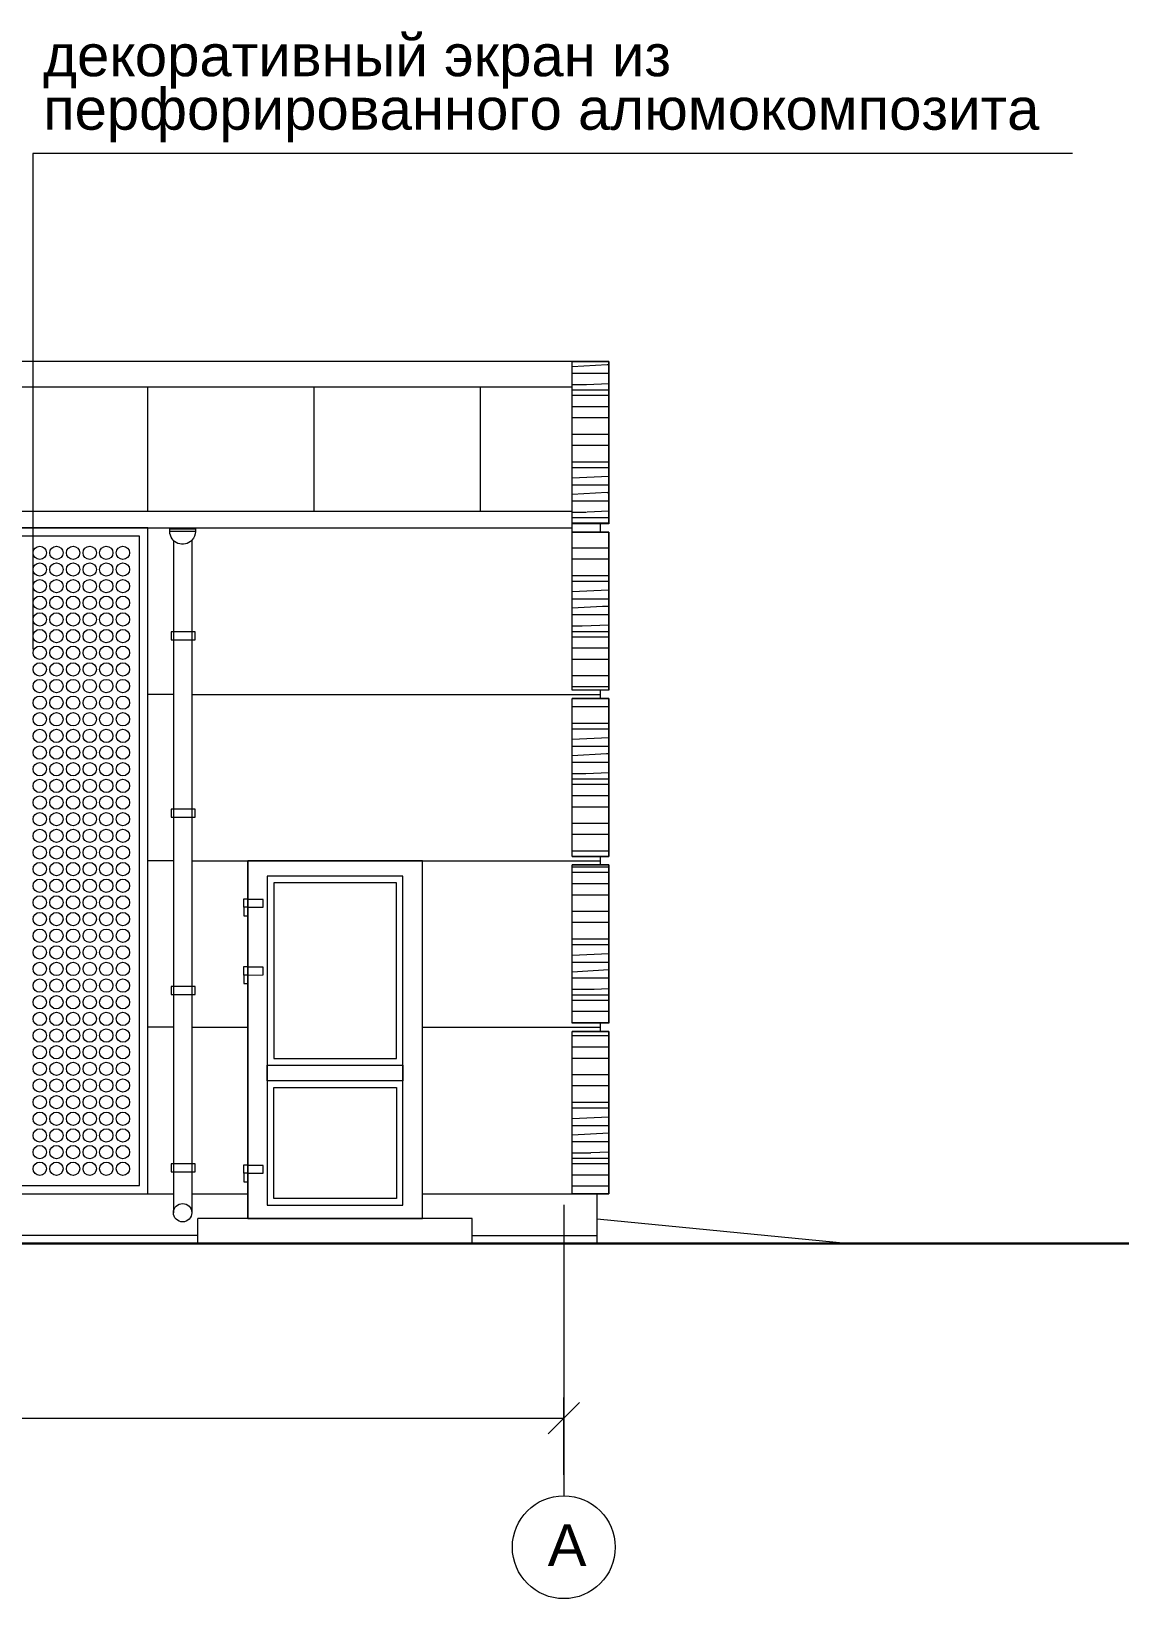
# Model space of a CAD drawing. Header units: metres. Extents: x 14775 to 14878, y 5674 to 5737.
# Drawn here: x 14871.82 to 14878.42, y 5690.1 to 5699.52 of the extents above; entities that cross this region are included whole.
import ezdxf
from ezdxf.enums import TextEntityAlignment as Align

# ---------------------------------------------------------------- set-up
doc = ezdxf.new("R2010")
doc.units = ezdxf.units.M
doc.header["$MEASUREMENT"] = 0
doc.linetypes.add('DGN Style 4', pattern=[5.601258, 2.79888, -1.39944, 0.003499, -1.39944])
doc.layers.get('Defpoints').update_dxf_attribs({"lineweight": 0})
for name, color, linetype, lineweight in [('Level 63', 7, 'Continuous', 0), ('АР-Стены', 7, 'Continuous', 13), ('Стены', 7, 'Continuous', 13), ('ЧЕРТЕЖ', 7, 'Continuous', 0)]:
    doc.layers.add(name, color=color, linetype=linetype, lineweight=lineweight)
doc.styles.add('Style-Arial', font='arial.ttf')
doc.styles.add('Style-txt', font='txt.shx')
doc.dimstyles.new('100', dxfattribs={"dimtxt": 0.25, "dimasz": 0.1875, "dimexe": 0.125, "dimexo": 0.125, "dimgap": 0.0625, "dimtad": 1, "dimdec": 0, "dimlfac": 1000, "dimzin": 11, "dimdsep": 46, "dimtxsty": 'Style-txt', "dimblk": 'OBLIQUE', "dimcen": 0.09, "dimadec": 0, "dimazin": 3, "dimtfac": 1, "dimtdec": 0, "dimtmove": 0, "dimatfit": 3, "dimldrblk": 'TerminatorOpen', "dimfxl": 1, "dimfrac": 2, "dimtzin": 11, "dimlwd": 0, "dimlwe": 0, "dimarcsym": 0})

# ---------------------------------------------------------------- blocks, each defined once
blk = doc.blocks.new('_Oblique')
at = {"color": 0, "linetype": 'ByBlock', "lineweight": -2}
blk.add_line((0.5, 0.5), (-0.5, -0.5), dxfattribs=at)
blk = doc.blocks.new('*D75')
at = {"layer": 'Defpoints', "color": 0, "linetype": 'Continuous', "lineweight": 0, "transparency": 16777216}
for p in [(14875.0252, 5691.184), (14860.6252, 5690.7184), (14875.0252, 5690.7184)]:
    blk.add_point(p, dxfattribs=at)
at = {"layer": 'ЧЕРТЕЖ', "color": 7, "linetype": 'Continuous', "lineweight": 0, "transparency": 16777216}
for p, q in [((14860.6252, 5690.8434), (14860.6252, 5691.309)), ((14875.0252, 5690.8434), (14875.0252, 5691.309))]:
    blk.add_line(p, q, dxfattribs=at)
at = {"layer": 'ЧЕРТЕЖ', "color": 0, "linetype": 'Continuous', "lineweight": 0, "transparency": 16777216}
blk.add_line((14860.6252, 5691.184), (14875.0252, 5691.184), dxfattribs=at)
at = {"layer": 'ЧЕРТЕЖ', "color": 0, "linetype": 'Continuous', "lineweight": 0, "transparency": 16777216, "xscale": 0.1875, "yscale": 0.1875, "zscale": 0.1875, "rotation": 180}
blk.add_blockref('_Oblique', (14860.6252, 5691.184), dxfattribs=at)
at = {"layer": 'ЧЕРТЕЖ', "color": 0, "linetype": 'Continuous', "lineweight": 0, "transparency": 16777216, "xscale": 0.1875, "yscale": 0.1875, "zscale": 0.1875}
blk.add_blockref('_Oblique', (14875.0252, 5691.184), dxfattribs=at)
at = {"layer": 'ЧЕРТЕЖ', "color": 0, "linetype": 'Continuous', "lineweight": 0, "transparency": 16777216, "insert": (14867.8252, 5691.3741), "char_height": 0.25, "attachment_point": 5, "style": 'Style-Arial'}
blk.add_mtext('14400', dxfattribs=at)
blk = doc.blocks.new('TerminatorOpen')
at = {"color": 0, "linetype": 'ByBlock', "lineweight": -2}
for q in [(-1, 0.5), (-1, 0), (-1, -0.5)]:
    blk.add_line((0, 0), q, dxfattribs=at)
blk = doc.blocks.new('*U77')
at = {"layer": 'АР-Стены', "color": 251, "linetype": 'Continuous', "lineweight": 0}
for centre in [(4.05, 1.85), (4.15, 1.85), (4.25, 1.85), (4.35, 1.85), (4.45, 1.85), (4.55, 1.85), (4.05, 1.75), (4.15, 1.75), (4.25, 1.75), (4.35, 1.75), (4.45, 1.75), (4.55, 1.75), (4.05, 1.65), (4.15, 1.65), (4.25, 1.65), (4.35, 1.65), (4.45, 1.65), (4.55, 1.65), (4.05, 1.55), (4.15, 1.55), (4.25, 1.55), (4.35, 1.55), (4.45, 1.55), (4.55, 1.55), (4.05, 1.45), (4.15, 1.45), (4.25, 1.45), (4.35, 1.45), (4.45, 1.45), (4.55, 1.45), (4.05, 1.35), (4.15, 1.35), (4.25, 1.35), (4.35, 1.35), (4.45, 1.35), (4.55, 1.35), (4.05, 1.25), (4.15, 1.25), (4.25, 1.25), (4.35, 1.25), (4.45, 1.25), (4.55, 1.25), (4.05, 1.15), (4.15, 1.15), (4.25, 1.15), (4.35, 1.15), (4.45, 1.15), (4.55, 1.15), (4.05, 1.05), (4.15, 1.05), (4.25, 1.05), (4.35, 1.05), (4.45, 1.05), (4.55, 1.05), (4.05, 0.95), (4.15, 0.95), (4.25, 0.95), (4.35, 0.95), (4.45, 0.95), (4.55, 0.95), (4.05, 0.85), (4.15, 0.85), (4.25, 0.85), (4.35, 0.85), (4.45, 0.85), (4.55, 0.85), (4.05, 0.75), (4.15, 0.75), (4.25, 0.75), (4.35, 0.75), (4.45, 0.75), (4.55, 0.75), (4.05, 0.65), (4.15, 0.65), (4.25, 0.65), (4.35, 0.65), (4.45, 0.65), (4.55, 0.65), (4.05, 0.55), (4.15, 0.55), (4.25, 0.55), (4.35, 0.55), (4.45, 0.55), (4.55, 0.55), (4.05, 0.45), (4.15, 0.45), (4.25, 0.45), (4.35, 0.45), (4.45, 0.45), (4.55, 0.45), (4.05, 0.35), (4.15, 0.35), (4.25, 0.35), (4.35, 0.35), (4.45, 0.35), (4.55, 0.35), (4.05, 0.25), (4.15, 0.25), (4.25, 0.25), (4.35, 0.25), (4.45, 0.25), (4.55, 0.25), (4.05, 0.15), (4.15, 0.15), (4.25, 0.15), (4.35, 0.15), (4.45, 0.15), (4.55, 0.15), (4.05, 0.05), (4.15, 0.05), (4.25, 0.05), (4.35, 0.05), (4.45, 0.05), (4.55, 0.05), (4.05, -0.05), (4.15, -0.05), (4.25, -0.05), (4.35, -0.05), (4.45, -0.05), (4.55, -0.05), (4.05, -0.15), (4.15, -0.15), (4.25, -0.15), (4.35, -0.15), (4.45, -0.15), (4.55, -0.15), (4.05, -0.25), (4.15, -0.25), (4.25, -0.25), (4.35, -0.25), (4.45, -0.25), (4.55, -0.25), (4.05, -0.35), (4.15, -0.35), (4.25, -0.35), (4.35, -0.35), (4.45, -0.35), (4.55, -0.35), (4.05, -0.45), (4.15, -0.45), (4.25, -0.45), (4.35, -0.45), (4.45, -0.45), (4.55, -0.45), (4.05, -0.55), (4.15, -0.55), (4.25, -0.55), (4.35, -0.55), (4.45, -0.55), (4.55, -0.55), (4.05, -0.65), (4.15, -0.65), (4.25, -0.65), (4.35, -0.65), (4.45, -0.65), (4.55, -0.65), (4.05, -0.75), (4.15, -0.75), (4.25, -0.75), (4.35, -0.75), (4.45, -0.75), (4.55, -0.75), (4.05, -0.85), (4.15, -0.85), (4.25, -0.85), (4.35, -0.85), (4.45, -0.85), (4.55, -0.85), (4.05, -0.95), (4.15, -0.95), (4.25, -0.95), (4.35, -0.95), (4.45, -0.95), (4.55, -0.95), (4.05, -1.05), (4.15, -1.05), (4.25, -1.05), (4.35, -1.05), (4.45, -1.05), (4.55, -1.05), (4.05, -1.15), (4.15, -1.15), (4.25, -1.15), (4.35, -1.15), (4.45, -1.15), (4.55, -1.15), (4.05, -1.25), (4.15, -1.25), (4.25, -1.25), (4.35, -1.25), (4.45, -1.25), (4.55, -1.25), (4.05, -1.35), (4.15, -1.35), (4.25, -1.35), (4.35, -1.35), (4.45, -1.35), (4.55, -1.35), (4.05, -1.45), (4.15, -1.45), (4.25, -1.45), (4.35, -1.45), (4.45, -1.45), (4.55, -1.45), (4.05, -1.55), (4.15, -1.55), (4.25, -1.55), (4.35, -1.55), (4.45, -1.55), (4.55, -1.55), (4.05, -1.65), (4.15, -1.65), (4.25, -1.65), (4.35, -1.65), (4.45, -1.65), (4.55, -1.65), (4.05, -1.75), (4.15, -1.75), (4.25, -1.75), (4.35, -1.75), (4.45, -1.75), (4.55, -1.75), (4.05, -1.85), (4.15, -1.85), (4.25, -1.85), (4.35, -1.85), (4.45, -1.85), (4.55, -1.85)]:
    blk.add_circle(centre, 0.04, dxfattribs=at)
at = {"layer": 'АР-Стены', "color": 251, "linetype": 'Continuous', "lineweight": 13}
blk.add_3dface([(4.7, 2), (3.2, 2), (3.2, -2), (4.7, -2)], dxfattribs=at)
at = {"layer": 'АР-Стены', "color": 251, "linetype": 'Continuous', "lineweight": 0}
blk.add_3dface([(4.65, 1.95), (3.25, 1.95), (3.25, -1.95), (4.65, -1.95)], dxfattribs=at)
blk = doc.blocks.new('*U79')
at = {"color": 7, "linetype": 'Continuous', "lineweight": 0}
for points in [[(-0.03, 0), (-0.05, 0), (-0.0502, 0.055), (-0.0302, 0.055)], [(-0.03, 0), (-0.05, 0), (-0.0498, -0.055), (-0.0298, -0.055)], [(-0.03, 0), (0.05, 0), (0.0499, 0.05), (-0.0301, 0.05)]]:
    blk.add_3dface(points, dxfattribs=at)
blk = doc.blocks.new('*U80')
at = {"color": 7, "linetype": 'Continuous', "lineweight": 0}
for points in [[(-0.03, 0), (-0.05, 0), (-0.0502, 0.055), (-0.0302, 0.055)], [(-0.03, 0), (-0.05, 0), (-0.0498, -0.055), (-0.0298, -0.055)], [(-0.03, 0), (0.05, 0), (0.0499, 0.05), (-0.0301, 0.05)]]:
    blk.add_3dface(points, dxfattribs=at)
blk = doc.blocks.new('*U81')
at = {"color": 7, "linetype": 'Continuous', "lineweight": 0}
for points in [[(-0.03, 0), (-0.05, 0), (-0.0502, 0.055), (-0.0302, 0.055)], [(-0.03, 0), (-0.05, 0), (-0.0498, -0.055), (-0.0298, -0.055)], [(-0.03, 0), (0.05, 0), (0.0499, 0.05), (-0.0301, 0.05)]]:
    blk.add_3dface(points, dxfattribs=at)
blk = doc.blocks.new('*U78')
at = {"color": 7, "linetype": 'Continuous', "lineweight": 0}
for points in [[(0.525, 1.15), (0.525, -1), (-0.525, -1), (-0.525, 1.15)], [(0.4084, 1.0576), (0.4084, -0.9189), (-0.4083, -0.9189), (-0.4083, 1.0576)], [(-0.4083, -0.1712), (0.4084, -0.1712), (0.4084, -0.0788), (-0.4083, -0.0788)]]:
    blk.add_3dface(points, dxfattribs=at)
at = {"layer": 'Стены', "color": 7, "linetype": 'Continuous', "lineweight": 13}
blk.add_line((-0.525, 1.15), (0.525, 1.15), dxfattribs=at)
at = {"layer": 'ЧЕРТЕЖ', "color": 7, "linetype": 'Continuous', "lineweight": 13}
for p, q in [((-0.525, -1), (-0.525, 1.15)), ((0.525, -1), (0.525, 1.15)), ((-0.825, -1), (0.825, -1)), ((-0.825, -1.15), (-0.825, -1)), ((0.825, -1.15), (0.825, -1))]:
    blk.add_line(p, q, dxfattribs=at)
at = {"layer": 'ЧЕРТЕЖ', "color": 7, "linetype": 'Continuous', "lineweight": 0}
for points in [[(-0.3683, 1.0176), (0.3684, 1.0176), (0.3684, -0.0388), (-0.3683, -0.0388)], [(0.3684, -0.2112), (-0.3683, -0.2112), (-0.3683, -0.8789), (0.3684, -0.8789)]]:
    blk.add_3dface(points, dxfattribs=at)
at = {"color": 7, "linetype": 'Continuous', "lineweight": 0, "extrusion": (0, 0, -1), "xscale": 1.166650099924338, "yscale": 0.9238741007110542, "rotation": 0.3959408255117245}
for name, p in [('*U79', (-0.4901, 0.8712)), ('*U80', (-0.4901, 0.464)), ('*U81', (-0.4901, -0.727))]:
    blk.add_blockref(name, p, dxfattribs=at)

msp = doc.modelspace()

# ---------------------------------------------------------------- hatches: boundary and pattern name
at = {"linetype": 'Continuous', "lineweight": 0, "true_color": 0x755847, "extrusion": (0, 0, -1)}
h = msp.add_hatch(dxfattribs=at)
h.set_pattern_fill('WOOD2', color=37, style=0, pattern_type=2)
h.set_pattern_definition([(177.397, (-14874.97112, 5696.82347), (15.36, -0.768), [0.35414, -16.55931]), (184.086, (-14875.32489, 5696.83955), (1.536, 5e-07), [0.23056, -10.54884]), (177.138, (-14875.55486, 5696.823126), (1.5360004, 6e-09), [0.36583, -15.013355]), (182.8624, (-14875.92024, 5696.841395), (1.5360004, -6e-09), [0.361956, -15.01723]), (180, (-14876.28174, 5696.8233), (1.536, -0.768), [0.22538, -1.31062]), (180, (-14874.9711, 5696.89195), (1.536, -0.768), [0.4031, -1.1329]), (182.603, (-14875.37422, 5696.89195), (-15.36, -0.768), [0.28639, -16.627054]), (172.875, (-14875.66031, 5696.87895), (1.536, -4e-07), [0.20471, -5.9871]), (184.764, (-14875.86345, 5696.90434), (1.536, -2e-07), [0.21944, -9.0285]), (177.1376, (-14876.08213, 5696.886116), (1.5360004, 6e-09), [0.207425, -15.17176]), (180, (-14876.2893, 5696.8965), (1.536, -0.768), [0.21787, -1.31813]), (180, (-14874.9711, 5696.92575), (1.536, -0.768), [0.5499, -0.9861]), (177.397, (-14875.52102, 5696.92575), (15.36, -0.768), [0.06778, -16.84567]), (155.556, (-14875.58873, 5696.92883), (1.5360004, -0.768), [0.03735, -18.52221]), (177.397, (-14875.62273, 5696.944284), (15.36, -0.768), [0.24449, -16.66895]), (185.71, (-14875.86697, 5696.95539), (-6.144, -0.768), [0.27311, -7.4452]), (177.3974, (-14876.13873, 5696.92821), (15.36, -0.768), [0.19973, -16.713715]), (184.086, (-14876.33825, 5696.93728), (1.536, 5e-07), [0.16926, -10.61013]), (180, (-14874.9711, 5697.0258), (1.536, -0.768), [0.6817, -0.8543]), (180, (-14875.6528, 5697.0258), (1.536, -0.768), [0.3126, -1.2234]), (184.086, (-14875.96542, 5697.02578), (1.536, 5e-07), [0.17371, -10.60568]), (177.3974, (-14876.138694, 5697.01341), (15.36, -0.768), [0.09413, -16.81931]), (173.66, (-14876.23273, 5697.01768), (7.6799995, -0.768), [0.163096, -13.745975]), (185.1944, (-14876.39483, 5697.03569), (-9.2159998, -0.768), [0.112725, -16.85295]), (180, (-14874.9711, 5697.092), (1.536, -0.768), [0.5613, -0.9747]), (180, (-14875.5324, 5697.092), (1.536, -0.768), [0.4519, -1.0841]), (177.3974, (-14875.984296, 5697.092024), (15.36, -0.768), [0.16951, -16.743936]), (180, (-14876.1536, 5697.0997), (1.536, -0.768), [0.35357, -1.18243]), (180, (-14874.9711, 5697.1907), (1.536, -0.768), [0.5612, -0.9748]), (184.086, (-14875.53231, 5697.19071), (1.536, 5e-07), [0.15478, -10.62462]), (186.34, (-14875.68669, 5697.179685), (-6.144, -0.768), [0.12502, -13.78405]), (188.13, (-14875.81095, 5697.16588), (-4.608, -0.768), [0.09513, -10.76603]), (177.3974, (-14875.905125, 5697.152425), (15.36, -0.768), [0.14317, -16.77027]), (171.469, (-14876.04815, 5697.158926), (4.608, -0.768), [0.11815, -15.41369]), (176.424, (-14876.16499, 5697.17645), (10.752, -0.768), [0.15851, -12.15347]), (177.3974, (-14876.323195, 5697.18634), (15.36, -0.768), [0.183975, -16.72947]), (180, (-14874.9711, 5697.3259), (1.536, -0.768), [0.37665, -1.15935]), (182.603, (-14875.34777, 5697.32589), (-15.36, -0.768), [0.297696, -16.61575]), (183.18, (-14875.64516, 5697.31237), (-12.288, -0.768), [0.29101, -13.55431]), (172.235, (-14875.93572, 5697.29623), (6.1439995, -0.768), [0.303435, -16.74893]), (182.6026, (-14876.23637, 5697.337226), (-15.36, -0.768), [0.270986, -16.64246]), (180, (-14874.9711, 5697.3579), (1.536, -0.768), [0.37665, -1.15935]), (182.603, (-14875.34777, 5697.35789), (-15.36, -0.768), [0.297696, -16.61575]), (177.3974, (-14875.64516, 5697.34437), (15.36, -0.768), [0.256296, -16.65715]), (177.3974, (-14875.90119, 5697.35601), (15.36, -0.768), [0.33558, -16.57787]), (182.8624, (-14876.23642, 5697.371246), (1.5360004, -6e-09), [0.27103, -15.10816]), (180, (-14874.9711, 5697.3908), (1.536, -0.768), [0.19587, -1.34014]), (177.397, (-14875.16698, 5697.390776), (15.36, -0.768), [0.27879, -16.63466]), (177.3974, (-14875.44548, 5697.403435), (15.36, -0.768), [0.369364, -16.54408]), (182.6026, (-14875.814465, 5697.42021), (-15.36, -0.768), [0.343106, -16.57034]), (180, (-14876.1572, 5697.4046), (1.536, -0.768), [0.1773, -1.3587]), (184.764, (-14876.3345, 5697.40463), (1.536, -2e-07), [0.17317, -9.07478]), (180, (-14874.9711, 5697.4584), (1.536, -0.768), [0.42567, -1.11033]), (177.3974, (-14875.39679, 5697.45837), (15.36, -0.768), [0.467065, -16.44638]), (182.6026, (-14875.86337, 5697.479576), (-15.36, -0.768), [0.6441, -16.26935]), (176.82, (-14874.97112, 5697.49217), (12.288, -0.768), [0.32069, -13.52463]), (180, (-14875.2913, 5697.50996), (1.536, -0.768), [0.8888, -0.6472]), (180, (-14876.1801, 5697.50996), (1.536, -0.768), [0.19206, -1.34394]), (187.765, (-14876.37215, 5697.50996), (-6.1439995, -0.768), [0.136134, -16.91623]), (180, (-14874.9711, 5697.5542), (1.536, -0.768), [0.34653, -1.18947]), (180, (-14875.31765, 5697.5542), (1.536, -0.768), [0.30126, -1.23474]), (177.3974, (-14875.61891, 5697.554184), (15.36, -0.768), [0.30892, -16.604524]), (182.6026, (-14875.927514, 5697.56821), (-15.36, -0.768), [0.30919, -16.60425]), (180, (-14876.2364, 5697.5542), (1.536, -0.768), [0.27073, -1.26527]), (180, (-14874.9711, 5697.2583), (1.536, -0.768), [0.4445, -1.0915]), (177.397, (-14875.415595, 5697.258296), (15.36, -0.768), [0.21863, -16.69482]), (188.531, (-14875.634, 5697.26822), (-4.608, -0.768), [0.11601, -15.41583]), (194.036, (-14875.74872, 5697.251), (-1.536, -0.768), [0.07894, -3.0876]), (180, (-14875.8253, 5697.2319), (1.536, -0.768), [0.1657, -1.3703]), (171.469, (-14875.99102, 5697.23187), (4.608, -0.768), [0.24821, -15.283626]), (182.6026, (-14876.23649, 5697.26869), (-15.36, -0.768), [0.27083, -16.64262])])
h.paths.add_polyline_path([(-14875.0752, 5697.5331), (-14875.2952, 5697.5331), (-14875.2952, 5696.5581), (-14875.2452, 5696.5581), (-14875.0752, 5696.5581), (-14875.0752, 5696.6331), (-14875.0752, 5697.3815)])
h = msp.add_hatch(dxfattribs=at)
h.set_pattern_fill('WOOD2', color=37, style=0, pattern_type=2)
h.set_pattern_definition([(177.397, (-14874.94449, 5696.140254), (15.36, -0.768), [0.35414, -16.55931]), (184.086, (-14875.29826, 5696.15633), (1.536, 5e-07), [0.23056, -10.54884]), (177.138, (-14875.52823, 5696.13991), (1.5360004, 6e-09), [0.36583, -15.013355]), (182.862, (-14875.89361, 5696.15818), (1.5360004, -6e-09), [0.361956, -15.01723]), (180, (-14876.2551, 5696.1401), (1.536, -0.768), [0.22538, -1.31062]), (180, (-14874.9445, 5696.2087), (1.536, -0.768), [0.4031, -1.1329]), (182.603, (-14875.34759, 5696.208734), (-15.36, -0.768), [0.28639, -16.627054]), (172.875, (-14875.63368, 5696.19573), (1.536, -4e-07), [0.20471, -5.9871]), (184.764, (-14875.83682, 5696.22112), (1.536, -2e-07), [0.21944, -9.0285]), (177.1376, (-14876.0555, 5696.2029), (1.5360004, 6e-09), [0.207425, -15.17176]), (180, (-14876.2627, 5696.21326), (1.536, -0.768), [0.21787, -1.31813]), (180, (-14874.9445, 5696.2425), (1.536, -0.768), [0.5499, -0.9861]), (177.397, (-14875.49439, 5696.242534), (15.36, -0.768), [0.06778, -16.84567]), (155.556, (-14875.5621, 5696.24561), (1.5360004, -0.768), [0.03735, -18.52221]), (177.397, (-14875.5961, 5696.261066), (15.36, -0.768), [0.24449, -16.66895]), (185.71, (-14875.84034, 5696.27217), (-6.144, -0.768), [0.27311, -7.4452]), (177.3974, (-14876.1121, 5696.24499), (15.36, -0.768), [0.19973, -16.713715]), (184.086, (-14876.31162, 5696.25406), (1.536, 5e-07), [0.16926, -10.61013]), (180, (-14874.9445, 5696.3426), (1.536, -0.768), [0.6817, -0.8543]), (180, (-14875.6262, 5696.3426), (1.536, -0.768), [0.3126, -1.2234]), (184.086, (-14875.93879, 5696.34257), (1.536, 5e-07), [0.17371, -10.60568]), (177.3974, (-14876.112064, 5696.33019), (15.36, -0.768), [0.09413, -16.81931]), (173.66, (-14876.2061, 5696.33446), (7.6799995, -0.768), [0.163096, -13.745975]), (185.1944, (-14876.3682, 5696.352474), (-9.2159998, -0.768), [0.112725, -16.85295]), (180, (-14874.9445, 5696.4088), (1.536, -0.768), [0.5613, -0.9747]), (180, (-14875.5058, 5696.4088), (1.536, -0.768), [0.4519, -1.0841]), (177.3974, (-14875.957666, 5696.408806), (15.36, -0.768), [0.16951, -16.743936]), (180, (-14876.127, 5696.4165), (1.536, -0.768), [0.35357, -1.18243]), (180, (-14874.9445, 5696.5075), (1.536, -0.768), [0.5612, -0.9748]), (184.086, (-14875.50568, 5696.50749), (1.536, 5e-07), [0.15478, -10.62462]), (186.34, (-14875.66006, 5696.49647), (-6.144, -0.768), [0.12502, -13.78405]), (188.13, (-14875.78432, 5696.48266), (-4.608, -0.768), [0.09513, -10.76603]), (177.3974, (-14875.878495, 5696.469206), (15.36, -0.768), [0.14317, -16.77027]), (171.469, (-14876.02152, 5696.47571), (4.608, -0.768), [0.11815, -15.41369]), (176.424, (-14876.13836, 5696.49323), (10.752, -0.768), [0.15851, -12.15347]), (177.3974, (-14876.296565, 5696.50312), (15.36, -0.768), [0.183975, -16.72947]), (180, (-14874.9445, 5696.6427), (1.536, -0.768), [0.37665, -1.15935]), (182.6026, (-14875.32114, 5696.64267), (-15.36, -0.768), [0.297696, -16.61575]), (183.18, (-14875.61853, 5696.62915), (-12.288, -0.768), [0.29101, -13.55431]), (172.235, (-14875.90909, 5696.61301), (6.1439995, -0.768), [0.303435, -16.74893]), (182.6026, (-14876.20974, 5696.65401), (-15.36, -0.768), [0.270986, -16.64246]), (180, (-14874.9445, 5696.6747), (1.536, -0.768), [0.37665, -1.15935]), (182.6026, (-14875.32114, 5696.67467), (-15.36, -0.768), [0.297696, -16.61575]), (177.3974, (-14875.61853, 5696.66115), (15.36, -0.768), [0.256296, -16.65715]), (177.3974, (-14875.87456, 5696.67279), (15.36, -0.768), [0.33558, -16.57787]), (182.8624, (-14876.20979, 5696.68803), (1.5360004, -6e-09), [0.27103, -15.10816]), (180, (-14874.9445, 5696.70756), (1.536, -0.768), [0.19587, -1.34014]), (177.3974, (-14875.14035, 5696.70756), (15.36, -0.768), [0.27879, -16.63466]), (177.3974, (-14875.41885, 5696.72022), (15.36, -0.768), [0.369364, -16.54408]), (182.6026, (-14875.787835, 5696.73699), (-15.36, -0.768), [0.343106, -16.57034]), (180, (-14876.1306, 5696.7214), (1.536, -0.768), [0.1773, -1.3587]), (184.764, (-14876.30787, 5696.72141), (1.536, -2e-07), [0.17317, -9.07478]), (180, (-14874.9445, 5696.77515), (1.536, -0.768), [0.42567, -1.11033]), (177.3974, (-14875.37016, 5696.77515), (15.36, -0.768), [0.467065, -16.44638]), (182.6026, (-14875.83674, 5696.79636), (-15.36, -0.768), [0.6441, -16.26935]), (176.82, (-14874.94449, 5696.80895), (12.288, -0.768), [0.32069, -13.52463]), (180, (-14875.2647, 5696.8267), (1.536, -0.768), [0.8888, -0.6472]), (180, (-14876.1535, 5696.8267), (1.536, -0.768), [0.19206, -1.34394]), (187.765, (-14876.34552, 5696.82674), (-6.1439995, -0.768), [0.136134, -16.91623]), (180, (-14874.9445, 5696.871), (1.536, -0.768), [0.34653, -1.18947]), (180, (-14875.291, 5696.871), (1.536, -0.768), [0.30126, -1.23474]), (177.3974, (-14875.59228, 5696.870966), (15.36, -0.768), [0.30892, -16.604524]), (182.6026, (-14875.900884, 5696.88499), (-15.36, -0.768), [0.30919, -16.60425]), (180, (-14876.20976, 5696.87095), (1.536, -0.768), [0.27073, -1.26527]), (180, (-14874.9445, 5696.5751), (1.536, -0.768), [0.44448, -1.09152]), (177.3974, (-14875.388965, 5696.57508), (15.36, -0.768), [0.21863, -16.69482]), (188.531, (-14875.60737, 5696.585005), (-4.608, -0.768), [0.11601, -15.41583]), (194.036, (-14875.7221, 5696.5678), (-1.536, -0.768), [0.07894, -3.0876]), (180, (-14875.7987, 5696.54865), (1.536, -0.768), [0.1657, -1.3703]), (171.469, (-14875.96439, 5696.54865), (4.608, -0.768), [0.24821, -15.283626]), (182.6026, (-14876.20986, 5696.58547), (-15.36, -0.768), [0.27083, -16.64262])])
h.paths.add_polyline_path([(-14875.2952, 5696.5081), (-14875.2952, 5695.5581), (-14875.2452, 5695.5581), (-14875.0752, 5695.5581), (-14875.0752, 5696.5081), (-14875.2452, 5696.5081)])
h = msp.add_hatch(dxfattribs=at)
h.set_pattern_fill('WOOD2', color=37, style=0, pattern_type=2)
h.set_pattern_definition([(177.397, (-14874.96691, 5695.25361), (15.36, -0.768), [0.35414, -16.55931]), (184.086, (-14875.32069, 5695.26969), (1.536, 5e-07), [0.23056, -10.54884]), (177.138, (-14875.55066, 5695.25327), (1.5360004, 6e-09), [0.36583, -15.013355]), (182.8624, (-14875.916034, 5695.271536), (1.5360004, -6e-09), [0.361956, -15.01723]), (180, (-14876.2775, 5695.25346), (1.536, -0.768), [0.22538, -1.31062]), (180, (-14874.9669, 5695.3221), (1.536, -0.768), [0.4031, -1.1329]), (182.603, (-14875.37001, 5695.32209), (-15.36, -0.768), [0.28639, -16.627054]), (172.875, (-14875.65611, 5695.30909), (1.536, -4e-07), [0.20471, -5.9871]), (184.764, (-14875.85924, 5695.33448), (1.536, -2e-07), [0.21944, -9.0285]), (177.1376, (-14876.07792, 5695.31626), (1.5360004, 6e-09), [0.207425, -15.17176]), (180, (-14876.2851, 5695.3266), (1.536, -0.768), [0.21787, -1.31813]), (180, (-14874.9669, 5695.3559), (1.536, -0.768), [0.5499, -0.9861]), (177.397, (-14875.51682, 5695.35589), (15.36, -0.768), [0.06778, -16.84567]), (155.556, (-14875.584526, 5695.35897), (1.5360004, -0.768), [0.03735, -18.52221]), (177.3974, (-14875.618526, 5695.374425), (15.36, -0.768), [0.24449, -16.66895]), (185.71, (-14875.86277, 5695.38553), (-6.144, -0.768), [0.27311, -7.4452]), (177.3974, (-14876.13452, 5695.35835), (15.36, -0.768), [0.19973, -16.713715]), (184.086, (-14876.33405, 5695.36742), (1.5360004, 5e-07), [0.16926, -10.61013]), (180, (-14874.9669, 5695.4559), (1.536, -0.768), [0.6817, -0.8543]), (180, (-14875.6486, 5695.4559), (1.536, -0.768), [0.3126, -1.2234]), (184.086, (-14875.96122, 5695.45593), (1.536, 5e-07), [0.17371, -10.60568]), (177.3974, (-14876.13449, 5695.44355), (15.36, -0.768), [0.09413, -16.81931]), (173.66, (-14876.228525, 5695.44782), (7.6799995, -0.768), [0.163096, -13.745975]), (185.1944, (-14876.390624, 5695.465834), (-9.2159998, -0.768), [0.112725, -16.85295]), (180, (-14874.9669, 5695.5222), (1.536, -0.768), [0.5613, -0.9747]), (180, (-14875.5282, 5695.5222), (1.536, -0.768), [0.4519, -1.0841]), (177.3974, (-14875.98009, 5695.522165), (15.36, -0.768), [0.16951, -16.743936]), (180, (-14876.1494, 5695.5299), (1.536, -0.768), [0.35357, -1.18243]), (180, (-14874.9669, 5695.62085), (1.536, -0.768), [0.5612, -0.9748]), (184.086, (-14875.5281, 5695.62085), (1.536, 5e-07), [0.15478, -10.62462]), (186.34, (-14875.68249, 5695.60983), (-6.144, -0.768), [0.12502, -13.78405]), (188.13, (-14875.80674, 5695.59602), (-4.608, -0.768), [0.09513, -10.76603]), (177.3974, (-14875.90092, 5695.582565), (15.36, -0.768), [0.14317, -16.77027]), (171.469, (-14876.043945, 5695.58907), (4.608, -0.768), [0.11815, -15.41369]), (176.424, (-14876.16079, 5695.60659), (10.752, -0.768), [0.15851, -12.15347]), (177.3974, (-14876.31899, 5695.61648), (15.36, -0.768), [0.183975, -16.72947]), (180, (-14874.9669, 5695.756), (1.536, -0.768), [0.37665, -1.15935]), (182.6026, (-14875.343564, 5695.75603), (-15.36, -0.768), [0.297696, -16.61575]), (183.18, (-14875.64095, 5695.74251), (-12.288, -0.768), [0.29101, -13.55431]), (172.235, (-14875.93151, 5695.72637), (6.1439995, -0.768), [0.303435, -16.74893]), (182.6026, (-14876.232164, 5695.76737), (-15.36, -0.768), [0.270986, -16.64246]), (180, (-14874.9669, 5695.788), (1.536, -0.768), [0.37665, -1.15935]), (182.6026, (-14875.343564, 5695.78803), (-15.36, -0.768), [0.297696, -16.61575]), (177.3974, (-14875.64095, 5695.77451), (15.36, -0.768), [0.256296, -16.65715]), (177.3974, (-14875.896985, 5695.78615), (15.36, -0.768), [0.33558, -16.57787]), (182.8624, (-14876.232215, 5695.80139), (1.5360004, -6e-09), [0.27103, -15.10816]), (180, (-14874.9669, 5695.8209), (1.536, -0.768), [0.19587, -1.34014]), (177.3974, (-14875.16278, 5695.82092), (15.36, -0.768), [0.27879, -16.63466]), (177.3974, (-14875.44128, 5695.833576), (15.36, -0.768), [0.369364, -16.54408]), (182.6026, (-14875.81026, 5695.85035), (-15.36, -0.768), [0.343106, -16.57034]), (180, (-14876.153, 5695.8348), (1.536, -0.768), [0.1773, -1.3587]), (184.764, (-14876.3303, 5695.83477), (1.536, -2e-07), [0.17317, -9.07478]), (180, (-14874.9669, 5695.8885), (1.536, -0.768), [0.42567, -1.11033]), (177.3974, (-14875.39258, 5695.88851), (15.36, -0.768), [0.467065, -16.44638]), (182.6026, (-14875.859165, 5695.90972), (-15.36, -0.768), [0.6441, -16.26935]), (176.82, (-14874.96691, 5695.92231), (12.288, -0.768), [0.32069, -13.52463]), (180, (-14875.2871, 5695.9401), (1.536, -0.768), [0.8888, -0.6472]), (180, (-14876.1759, 5695.9401), (1.536, -0.768), [0.19206, -1.34394]), (187.765, (-14876.367946, 5695.9401), (-6.1439995, -0.768), [0.136134, -16.91623]), (180, (-14874.9669, 5695.9843), (1.536, -0.768), [0.34653, -1.18947]), (180, (-14875.31344, 5695.9843), (1.536, -0.768), [0.30126, -1.23474]), (177.3974, (-14875.61471, 5695.984325), (15.36, -0.768), [0.30892, -16.604524]), (182.6026, (-14875.92331, 5695.99835), (-15.36, -0.768), [0.30919, -16.60425]), (180, (-14876.2322, 5695.9843), (1.536, -0.768), [0.27073, -1.26527]), (180, (-14874.9669, 5695.6884), (1.536, -0.768), [0.44448, -1.09152]), (177.3974, (-14875.41139, 5695.68844), (15.36, -0.768), [0.21863, -16.69482]), (188.531, (-14875.62979, 5695.698364), (-4.608, -0.768), [0.11601, -15.41583]), (194.036, (-14875.74452, 5695.68115), (-1.536, -0.768), [0.07894, -3.0876]), (180, (-14875.8211, 5695.662), (1.536, -0.768), [0.1657, -1.3703]), (171.469, (-14875.98682, 5695.66201), (4.608, -0.768), [0.24821, -15.283626]), (182.6026, (-14876.232284, 5695.69883), (-15.36, -0.768), [0.27083, -16.64262])])
h.paths.add_polyline_path([(-14875.2952, 5695.5081), (-14875.2952, 5694.5581), (-14875.2452, 5694.5581), (-14875.0752, 5694.5581), (-14875.0752, 5695.5081), (-14875.2452, 5695.5081)])
h = msp.add_hatch(dxfattribs=at)
h.set_pattern_fill('WOOD2', color=37, style=0, pattern_type=2)
h.set_pattern_definition([(177.397, (-14875.01667, 5693.95767), (15.36, -0.768), [0.35414, -16.55931]), (184.086, (-14875.37044, 5693.97375), (1.536, 5e-07), [0.23056, -10.54884]), (177.138, (-14875.60041, 5693.95733), (1.5360004, 6e-09), [0.36583, -15.013355]), (182.862, (-14875.96579, 5693.975595), (1.5360004, -6e-09), [0.361956, -15.01723]), (180, (-14876.3273, 5693.9575), (1.536, -0.768), [0.22538, -1.31062]), (180, (-14875.0167, 5694.02615), (1.536, -0.768), [0.4031, -1.1329]), (182.603, (-14875.41977, 5694.02615), (-15.36, -0.768), [0.28639, -16.627054]), (172.875, (-14875.70587, 5694.01315), (1.536, -4e-07), [0.20471, -5.9871]), (184.764, (-14875.909, 5694.03854), (1.536, -2e-07), [0.21944, -9.0285]), (177.1376, (-14876.12768, 5694.020316), (1.5360004, 6e-09), [0.207425, -15.17176]), (180, (-14876.33484, 5694.0307), (1.536, -0.768), [0.21787, -1.31813]), (180, (-14875.0167, 5694.05995), (1.536, -0.768), [0.5499, -0.9861]), (177.397, (-14875.566574, 5694.05995), (15.36, -0.768), [0.06778, -16.84567]), (155.556, (-14875.63428, 5694.06303), (1.5360004, -0.768), [0.03735, -18.52221]), (177.397, (-14875.66828, 5694.078485), (15.36, -0.768), [0.24449, -16.66895]), (185.71, (-14875.91252, 5694.08959), (-6.144, -0.768), [0.27311, -7.4452]), (177.3974, (-14876.18428, 5694.06241), (15.36, -0.768), [0.19973, -16.713715]), (184.086, (-14876.3838, 5694.07148), (1.536, 5e-07), [0.16926, -10.61013]), (180, (-14875.0167, 5694.16), (1.536, -0.768), [0.6817, -0.8543]), (180, (-14875.6984, 5694.16), (1.536, -0.768), [0.3126, -1.2234]), (184.086, (-14876.01097, 5694.15999), (1.536, 5e-07), [0.17371, -10.60568]), (177.3974, (-14876.184246, 5694.14761), (15.36, -0.768), [0.09413, -16.81931]), (173.66, (-14876.27828, 5694.15188), (7.6799995, -0.768), [0.163096, -13.745975]), (185.1944, (-14876.44038, 5694.16989), (-9.2159998, -0.768), [0.112725, -16.85295]), (180, (-14875.0167, 5694.2262), (1.536, -0.768), [0.5613, -0.9747]), (180, (-14875.57796, 5694.2262), (1.536, -0.768), [0.4519, -1.0841]), (177.3974, (-14876.02985, 5694.226225), (15.36, -0.768), [0.16951, -16.743936]), (180, (-14876.1992, 5694.2339), (1.536, -0.768), [0.35357, -1.18243]), (180, (-14875.0167, 5694.3249), (1.536, -0.768), [0.5612, -0.9748]), (184.086, (-14875.57786, 5694.32491), (1.536, 5e-07), [0.15478, -10.62462]), (186.34, (-14875.73224, 5694.313885), (-6.144, -0.768), [0.12502, -13.78405]), (188.13, (-14875.8565, 5694.30008), (-4.608, -0.768), [0.09513, -10.76603]), (177.3974, (-14875.950676, 5694.286625), (15.36, -0.768), [0.14317, -16.77027]), (171.469, (-14876.0937, 5694.293126), (4.608, -0.768), [0.11815, -15.41369]), (176.424, (-14876.210545, 5694.31065), (10.752, -0.768), [0.15851, -12.15347]), (177.3974, (-14876.368746, 5694.32054), (15.36, -0.768), [0.183975, -16.72947]), (180, (-14875.0167, 5694.4601), (1.536, -0.768), [0.37665, -1.15935]), (182.6026, (-14875.39332, 5694.46009), (-15.36, -0.768), [0.297696, -16.61575]), (183.18, (-14875.69071, 5694.44657), (-12.288, -0.768), [0.29101, -13.55431]), (172.235, (-14875.98127, 5694.43043), (6.1439995, -0.768), [0.303435, -16.74893]), (182.6026, (-14876.28192, 5694.47143), (-15.36, -0.768), [0.270986, -16.64246]), (180, (-14875.0167, 5694.4921), (1.536, -0.768), [0.37665, -1.15935]), (182.6026, (-14875.39332, 5694.49209), (-15.36, -0.768), [0.297696, -16.61575]), (177.3974, (-14875.69071, 5694.47857), (15.36, -0.768), [0.256296, -16.65715]), (177.3974, (-14875.94674, 5694.49021), (15.36, -0.768), [0.33558, -16.57787]), (182.8624, (-14876.28197, 5694.505446), (1.5360004, -6e-09), [0.27103, -15.10816]), (180, (-14875.0167, 5694.525), (1.536, -0.768), [0.19587, -1.34014]), (177.3974, (-14875.212534, 5694.52498), (15.36, -0.768), [0.27879, -16.63466]), (177.3974, (-14875.49103, 5694.537636), (15.36, -0.768), [0.369364, -16.54408]), (182.6026, (-14875.86002, 5694.55441), (-15.36, -0.768), [0.343106, -16.57034]), (180, (-14876.2028, 5694.5388), (1.536, -0.768), [0.1773, -1.3587]), (184.764, (-14876.38005, 5694.53883), (1.536, -2e-07), [0.17317, -9.07478]), (180, (-14875.0167, 5694.5926), (1.536, -0.768), [0.42567, -1.11033]), (177.3974, (-14875.44234, 5694.59257), (15.36, -0.768), [0.467065, -16.44638]), (182.6026, (-14875.90892, 5694.61378), (-15.36, -0.768), [0.6441, -16.26935]), (176.82, (-14875.01667, 5694.62637), (12.288, -0.768), [0.32069, -13.52463]), (180, (-14875.3369, 5694.64416), (1.536, -0.768), [0.8888, -0.6472]), (180, (-14876.22565, 5694.64416), (1.536, -0.768), [0.19206, -1.34394]), (187.765, (-14876.4177, 5694.64416), (-6.1439995, -0.768), [0.136134, -16.91623]), (180, (-14875.0167, 5694.6884), (1.536, -0.768), [0.34653, -1.18947]), (180, (-14875.3632, 5694.6884), (1.536, -0.768), [0.30126, -1.23474]), (177.3974, (-14875.66446, 5694.688385), (15.36, -0.768), [0.30892, -16.604524]), (182.6026, (-14875.973066, 5694.70241), (-15.36, -0.768), [0.30919, -16.60425]), (180, (-14876.28194, 5694.6884), (1.536, -0.768), [0.27073, -1.26527]), (180, (-14875.0167, 5694.3925), (1.536, -0.768), [0.4445, -1.0915]), (177.3974, (-14875.461146, 5694.3925), (15.36, -0.768), [0.21863, -16.69482]), (188.531, (-14875.67955, 5694.402424), (-4.608, -0.768), [0.11601, -15.41583]), (194.036, (-14875.79428, 5694.3852), (-1.536, -0.768), [0.07894, -3.0876]), (180, (-14875.87086, 5694.3661), (1.536, -0.768), [0.1657, -1.3703]), (171.469, (-14876.036574, 5694.36607), (4.608, -0.768), [0.24821, -15.283626]), (182.6026, (-14876.28204, 5694.40289), (-15.36, -0.768), [0.27083, -16.64262])])
h.paths.add_polyline_path([(-14875.2952, 5694.5081), (-14875.2952, 5693.5581), (-14875.2452, 5693.5581), (-14875.0752, 5693.5581), (-14875.0752, 5694.5081), (-14875.2452, 5694.5081)])
h = msp.add_hatch(dxfattribs=at)
h.set_pattern_fill('WOOD2', color=37, style=0, pattern_type=2)
h.set_pattern_definition([(177.397, (-14874.99705, 5692.975634), (15.36, -0.768), [0.35414, -16.55931]), (184.086, (-14875.35082, 5692.99171), (1.536, 5e-07), [0.23056, -10.54884]), (177.138, (-14875.58079, 5692.97529), (1.5360004, 6e-09), [0.36583, -15.013355]), (182.862, (-14875.94617, 5692.99356), (1.5360004, -6e-09), [0.361956, -15.01723]), (180, (-14876.3077, 5692.9755), (1.536, -0.768), [0.22538, -1.31062]), (180, (-14874.99705, 5693.0441), (1.536, -0.768), [0.4031, -1.1329]), (182.603, (-14875.40015, 5693.044114), (-15.36, -0.768), [0.28639, -16.627054]), (172.875, (-14875.68624, 5693.0311), (1.536, -4e-07), [0.20471, -5.9871]), (184.764, (-14875.88938, 5693.0565), (1.536, -2e-07), [0.21944, -9.0285]), (177.1376, (-14876.108056, 5693.03828), (1.5360004, 6e-09), [0.207425, -15.17176]), (180, (-14876.3152, 5693.0486), (1.536, -0.768), [0.21787, -1.31813]), (180, (-14874.99705, 5693.0779), (1.536, -0.768), [0.5499, -0.9861]), (177.397, (-14875.54695, 5693.077914), (15.36, -0.768), [0.06778, -16.84567]), (155.556, (-14875.61466, 5693.08099), (1.5360004, -0.768), [0.03735, -18.52221]), (177.397, (-14875.64866, 5693.096446), (15.36, -0.768), [0.24449, -16.66895]), (185.71, (-14875.8929, 5693.10755), (-6.144, -0.768), [0.27311, -7.4452]), (177.3974, (-14876.164656, 5693.08037), (15.36, -0.768), [0.19973, -16.713715]), (184.086, (-14876.36418, 5693.08944), (1.536, 5e-07), [0.16926, -10.61013]), (180, (-14874.99705, 5693.17795), (1.536, -0.768), [0.6817, -0.8543]), (180, (-14875.6788, 5693.17795), (1.536, -0.768), [0.3126, -1.2234]), (184.086, (-14875.99135, 5693.17795), (1.536, 5e-07), [0.17371, -10.60568]), (177.3974, (-14876.164624, 5693.16557), (15.36, -0.768), [0.09413, -16.81931]), (173.66, (-14876.25866, 5693.16984), (7.6799995, -0.768), [0.163096, -13.745975]), (185.1944, (-14876.42076, 5693.187855), (-9.2159998, -0.768), [0.112725, -16.85295]), (180, (-14874.99705, 5693.2442), (1.536, -0.768), [0.5613, -0.9747]), (180, (-14875.5583, 5693.2442), (1.536, -0.768), [0.4519, -1.0841]), (177.3974, (-14876.010225, 5693.244186), (15.36, -0.768), [0.16951, -16.743936]), (180, (-14876.17956, 5693.2519), (1.536, -0.768), [0.35357, -1.18243]), (180, (-14874.99705, 5693.3429), (1.536, -0.768), [0.5612, -0.9748]), (184.086, (-14875.55824, 5693.34287), (1.536, 5e-07), [0.15478, -10.62462]), (186.34, (-14875.71262, 5693.33185), (-6.144, -0.768), [0.12502, -13.78405]), (188.13, (-14875.83688, 5693.31804), (-4.608, -0.768), [0.09513, -10.76603]), (177.3974, (-14875.931054, 5693.304586), (15.36, -0.768), [0.14317, -16.77027]), (171.469, (-14876.07408, 5693.31109), (4.608, -0.768), [0.11815, -15.41369]), (176.424, (-14876.19092, 5693.32861), (10.752, -0.768), [0.15851, -12.15347]), (177.3974, (-14876.349124, 5693.3385), (15.36, -0.768), [0.183975, -16.72947]), (180, (-14874.99705, 5693.47805), (1.536, -0.768), [0.37665, -1.15935]), (182.6026, (-14875.3737, 5693.47805), (-15.36, -0.768), [0.297696, -16.61575]), (183.18, (-14875.67109, 5693.46453), (-12.288, -0.768), [0.29101, -13.55431]), (172.235, (-14875.961646, 5693.44839), (6.1439995, -0.768), [0.303435, -16.74893]), (182.6026, (-14876.2623, 5693.48939), (-15.36, -0.768), [0.270986, -16.64246]), (180, (-14874.99705, 5693.51005), (1.536, -0.768), [0.37665, -1.15935]), (182.6026, (-14875.3737, 5693.51005), (-15.36, -0.768), [0.297696, -16.61575]), (177.3974, (-14875.67109, 5693.49653), (15.36, -0.768), [0.256296, -16.65715]), (177.3974, (-14875.92712, 5693.50817), (15.36, -0.768), [0.33558, -16.57787]), (182.8624, (-14876.26235, 5693.52341), (1.5360004, -6e-09), [0.27103, -15.10816]), (180, (-14874.99705, 5693.5429), (1.536, -0.768), [0.19587, -1.34014]), (177.3974, (-14875.19291, 5693.54294), (15.36, -0.768), [0.27879, -16.63466]), (177.3974, (-14875.47141, 5693.5556), (15.36, -0.768), [0.369364, -16.54408]), (182.6026, (-14875.840395, 5693.57237), (-15.36, -0.768), [0.343106, -16.57034]), (180, (-14876.18315, 5693.5568), (1.536, -0.768), [0.1773, -1.3587]), (184.764, (-14876.36043, 5693.55679), (1.536, -2e-07), [0.17317, -9.07478]), (180, (-14874.99705, 5693.6105), (1.536, -0.768), [0.42567, -1.11033]), (177.3974, (-14875.422716, 5693.61053), (15.36, -0.768), [0.467065, -16.44638]), (182.6026, (-14875.8893, 5693.63174), (-15.36, -0.768), [0.6441, -16.26935]), (176.82, (-14874.99705, 5693.64433), (12.288, -0.768), [0.32069, -13.52463]), (180, (-14875.31724, 5693.6621), (1.536, -0.768), [0.8888, -0.6472]), (180, (-14876.206, 5693.6621), (1.536, -0.768), [0.19206, -1.34394]), (187.765, (-14876.39808, 5693.66212), (-6.1439995, -0.768), [0.136134, -16.91623]), (180, (-14874.99705, 5693.70635), (1.536, -0.768), [0.34653, -1.18947]), (180, (-14875.3436, 5693.70635), (1.536, -0.768), [0.30126, -1.23474]), (177.3974, (-14875.64484, 5693.706346), (15.36, -0.768), [0.30892, -16.604524]), (182.6026, (-14875.953444, 5693.72037), (-15.36, -0.768), [0.30919, -16.60425]), (180, (-14876.2623, 5693.7063), (1.536, -0.768), [0.27073, -1.26527]), (180, (-14874.99705, 5693.41046), (1.536, -0.768), [0.4445, -1.0915]), (177.3974, (-14875.441524, 5693.41046), (15.36, -0.768), [0.21863, -16.69482]), (188.531, (-14875.65993, 5693.420385), (-4.608, -0.768), [0.11601, -15.41583]), (194.036, (-14875.77465, 5693.40318), (-1.536, -0.768), [0.07894, -3.0876]), (180, (-14875.8512, 5693.384), (1.536, -0.768), [0.1657, -1.3703]), (171.469, (-14876.01695, 5693.38403), (4.608, -0.768), [0.24821, -15.283626]), (182.6026, (-14876.26242, 5693.42085), (-15.36, -0.768), [0.27083, -16.64262])])
h.paths.add_polyline_path([(-14875.0752, 5692.5331), (-14875.0752, 5693.5081), (-14875.2452, 5693.5081), (-14875.2952, 5693.5081), (-14875.2952, 5692.5331), (-14875.2252, 5692.5331)])

# ---------------------------------------------------------------- linework, layer by layer
at = {"color": 37, "linetype": 'Continuous', "lineweight": 0, "flags": 128}
for points in [[(14875.0752, 5697.5331), (14875.2952, 5697.5331), (14875.2952, 5696.5581), (14875.2452, 5696.5581), (14875.0752, 5696.5581), (14875.0752, 5696.6331), (14875.0752, 5697.3815), (14875.0752, 5697.5331)], [(14875.2952, 5696.5081), (14875.2952, 5695.5581), (14875.2452, 5695.5581), (14875.0752, 5695.5581), (14875.0752, 5696.5081), (14875.2452, 5696.5081), (14875.2952, 5696.5081)], [(14875.2952, 5695.5081), (14875.2952, 5694.5581), (14875.2452, 5694.5581), (14875.0752, 5694.5581), (14875.0752, 5695.5081), (14875.2452, 5695.5081), (14875.2952, 5695.5081)], [(14875.2952, 5694.5081), (14875.2952, 5693.5581), (14875.2452, 5693.5581), (14875.0752, 5693.5581), (14875.0752, 5694.5081), (14875.2452, 5694.5081), (14875.2952, 5694.5081)], [(14875.0752, 5692.5331), (14875.0752, 5693.5081), (14875.2452, 5693.5081), (14875.2952, 5693.5081), (14875.2952, 5692.5331), (14875.2252, 5692.5331), (14875.0752, 5692.5331)]]:
    msp.add_lwpolyline(points, close=True, dxfattribs=at)
at = {"layer": 'Level 63', "color": 7, "linetype": 'Continuous', "lineweight": 0}
msp.add_circle((14875.0252, 5690.4093), 0.3091, dxfattribs=at)
at = {"layer": 'Стены', "color": 7, "linetype": 'Continuous', "lineweight": 0}
msp.add_line((14872.7885, 5693.5331), (14873.1252, 5693.5331), dxfattribs=at)
at = {"layer": 'Стены', "color": 1, "linetype": 'DGN Style 4', "lineweight": 0}
msp.add_line((14875.0252, 5692.4656), (14875.0252, 5690.7184), dxfattribs=at)
at = {"layer": 'ЧЕРТЕЖ', "color": 7, "linetype": 'Continuous', "lineweight": 0}
for p, q in [((14875.1252, 5697.5331), (14860.5752, 5697.5331)), ((14860.5752, 5697.3815), (14875.0752, 5697.3815)), ((14872.5252, 5696.6331), (14872.5252, 5697.3815)), ((14873.5252, 5696.6331), (14873.5252, 5697.3815)), ((14874.5252, 5696.6331), (14874.5252, 5697.3815)), ((14872.6785, 5696.458), (14872.6785, 5692.4189)), ((14872.7885, 5696.458), (14872.7885, 5692.4189)), ((14872.6785, 5695.5331), (14872.5252, 5695.5331)), ((14872.7885, 5695.5331), (14875.2452, 5695.5331)), ((14872.6785, 5694.5331), (14872.5252, 5694.5331)), ((14872.7885, 5694.5331), (14875.2452, 5694.5331)), ((14872.6785, 5693.5331), (14872.5252, 5693.5331)), ((14874.1752, 5693.5331), (14875.2452, 5693.5331)), ((14872.8252, 5692.2823), (14862.8252, 5692.2823)), ((14874.4752, 5692.2823), (14875.2252, 5692.2823))]:
    msp.add_line(p, q, dxfattribs=at)
at = {"layer": 'ЧЕРТЕЖ', "color": 7, "linetype": 'Continuous', "lineweight": 13}
for p, q in [((14875.2952, 5697.5331), (14875.0752, 5697.5331)), ((14875.0752, 5696.5581), (14875.0752, 5697.5331)), ((14875.2952, 5696.5581), (14875.2952, 5697.5331)), ((14860.5752, 5696.6331), (14875.0752, 5696.6331)), ((14860.5752, 5696.5331), (14875.0752, 5696.5331)), ((14875.2952, 5696.5581), (14875.0752, 5696.5581)), ((14875.0752, 5695.5581), (14875.0752, 5696.5581)), ((14875.2952, 5696.5081), (14875.0752, 5696.5081)), ((14875.2452, 5696.5081), (14875.2452, 5696.5581)), ((14875.2952, 5695.5581), (14875.2952, 5696.5081)), ((14875.2952, 5695.5581), (14875.0752, 5695.5581)), ((14875.2452, 5695.5081), (14875.2452, 5695.5581)), ((14875.2952, 5695.5081), (14875.0752, 5695.5081)), ((14875.0752, 5694.5581), (14875.0752, 5695.5081)), ((14875.2952, 5694.5581), (14875.2952, 5695.5081)), ((14875.2952, 5694.5581), (14875.0752, 5694.5581)), ((14875.2952, 5694.5081), (14875.0752, 5694.5081)), ((14875.0752, 5693.5581), (14875.0752, 5694.5081)), ((14875.2452, 5694.5081), (14875.2452, 5694.5581)), ((14875.2952, 5693.5581), (14875.2952, 5694.5081)), ((14875.2952, 5693.5581), (14875.0752, 5693.5581)), ((14875.2452, 5693.5081), (14875.2452, 5693.5581)), ((14875.2952, 5693.5081), (14875.0752, 5693.5081)), ((14875.0752, 5692.5331), (14875.0752, 5693.5081)), ((14875.2952, 5692.5331), (14875.2952, 5693.5081)), ((14862.9718, 5692.5331), (14872.6785, 5692.5331)), ((14872.7885, 5692.5331), (14873.1252, 5692.5331)), ((14874.1752, 5692.5331), (14875.2952, 5692.5331)), ((14875.2252, 5692.2331), (14875.2252, 5692.5331)), ((14875.2252, 5692.3831), (14876.7452, 5692.2331))]:
    msp.add_line(p, q, dxfattribs=at)
at = {"layer": 'ЧЕРТЕЖ', "color": 7, "linetype": 'Continuous', "lineweight": 30}
msp.add_line((14857.3529, 5692.2331), (14878.4206, 5692.2331), dxfattribs=at)
at = {"layer": 'ЧЕРТЕЖ', "color": 7, "linetype": 'Continuous', "lineweight": 0, "flags": 128}
msp.add_lwpolyline([(14878.0831, 5698.782), (14871.8335, 5698.782), (14871.8335, 5695.8046)], dxfattribs=at)
at = {"layer": 'ЧЕРТЕЖ', "color": 7, "linetype": 'Continuous', "lineweight": 0}
msp.add_circle((14872.7335, 5692.4189), 0.055, dxfattribs=at)
at = {"layer": 'ЧЕРТЕЖ', "color": 7, "linetype": 'Continuous', "lineweight": 0, "extrusion": (0, 0, -1)}
for start, end in [(222.93392, 0), (180, 222.93392)]:
    msp.add_arc((-14872.7335, 5696.5116), 0.0768, start, end, dxfattribs=at)
at = {"layer": 'ЧЕРТЕЖ', "color": 7, "linetype": 'Continuous', "lineweight": 0}
for points in [[(14872.8103, 5696.5116), (14872.6568, 5696.5116), (14872.6568, 5696.527), (14872.8103, 5696.527)], [(14872.8084, 5695.9077), (14872.6644, 5695.9077), (14872.6644, 5695.8598), (14872.8084, 5695.8598)], [(14872.8084, 5694.8429), (14872.6644, 5694.8429), (14872.6644, 5694.795), (14872.8084, 5694.795)], [(14872.8084, 5693.7781), (14872.6644, 5693.7781), (14872.6644, 5693.7302), (14872.8084, 5693.7302)], [(14872.8084, 5692.7132), (14872.6644, 5692.7132), (14872.6644, 5692.6654), (14872.8084, 5692.6654)]]:
    msp.add_3dface(points, dxfattribs=at)

# ---------------------------------------------------------------- block references
at = {"layer": 'АР-Стены', "color": 251, "linetype": 'Continuous', "lineweight": 13}
msp.add_blockref('*U77', (14867.8251, 5694.5331), dxfattribs=at)
at = {"layer": 'ЧЕРТЕЖ', "color": 7, "linetype": 'Continuous', "lineweight": 13, "extrusion": (0, 0, -1)}
msp.add_blockref('*U78', (-14873.6502, 5693.3832), dxfattribs=at)

# ---------------------------------------------------------------- texts
at = {"color": 7, "linetype": 'Continuous', "lineweight": 0, "insert": (14871.8954, 5699.4965), "char_height": 0.25, "attachment_point": 1, "line_spacing_factor": 0.771037, "style": 'Style-Arial'}
msp.add_mtext('декоративный экран из \\Pперфорированного алюмокомпозита', dxfattribs=at)
at = {"layer": 'Level 63', "color": 7, "linetype": 'Continuous', "lineweight": 0, "style": 'Style-Arial'}
msp.add_text('А', height=0.25, dxfattribs=at).set_placement((14875.0449, 5690.4218), align=Align.MIDDLE_CENTER)

# ---------------------------------------------------------------- dimensions: what is measured, and where the dimension line sits
at = {"layer": 'ЧЕРТЕЖ', "color": 7, "linetype": 'Continuous', "lineweight": 0}
dim = msp.add_linear_dim(base=(14875.0252, 5691.184), p1=(14860.6252, 5690.7184), p2=(14875.0252, 5690.7184), dimstyle='100', override={"dimtxsty": 'Style-Arial', "dimclre": 7, "dimtofl": 0, "dimtmove": 1, "dimfrac": 0}, dxfattribs=at)
dim.commit()
dim.dimension.update_dxf_attribs({"geometry": '*D75', "text_midpoint": (14867.8252, 5691.3741)})

doc.saveas('drawing.dxf')
